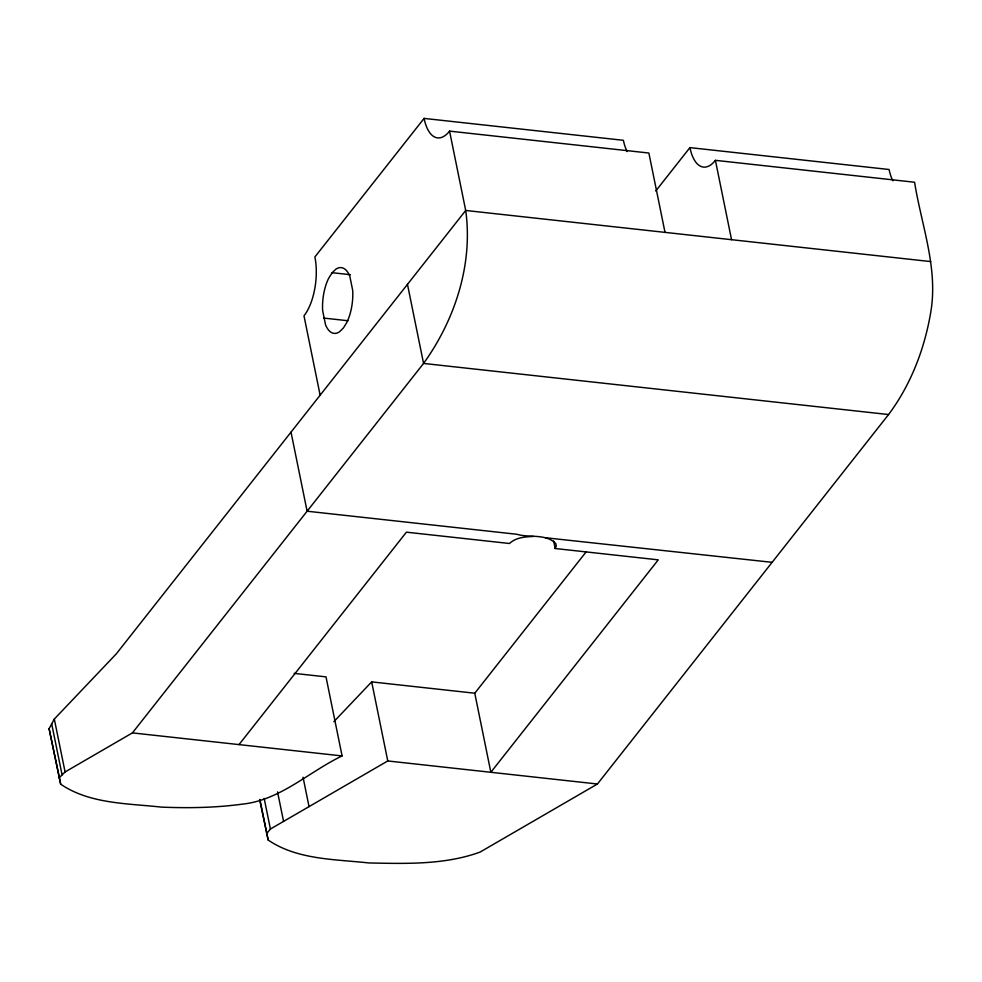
<?xml version="1.0" encoding="UTF-8"?>
<svg xmlns="http://www.w3.org/2000/svg" width="982" height="982" viewBox="0 0 982 982"><rect width="100%" height="100%" fill="white"/><g stroke="black" fill="none" stroke-linecap="round" stroke-linejoin="round"><path stroke-width="1.47" d="M586.377 551.589L474.772 693.218L490.853 772.282L658.259 559.85L555.174 548.521L556.278 546.041L555.751 543.562C545.832 533.3 529.212 538.087 516.778 534.257L307.108 511.217L291.016 432.141M294.17 673.37L325.999 676.868L342.092 755.931C308.9 771.778 280.251 800.244 242.272 804.148C215.488 807.793 188.409 808.211 161.441 807.118C127.623 803.35 89.792 804.062 60.688 784.188L49.1 728.693L54.317 719.057L116.33 653.816L465.701 210.467L449.56 131.122A42.815 19.149 -83.7 0 1 424.077 118.405L314.891 256.94A42.815 19.149 -83.7 0 1 303.99 315.848L320.132 395.206M332.174 272.701L328.602 278.385A33.069 14.791 -83.7 0 0 322.636 310.558L325.558 324.882A33.069 14.791 -83.7 0 0 339.477 331.83L343.418 327.963L346.744 322.599A33.069 14.791 -83.7 0 0 352.71 290.426L349.788 276.102A33.069 14.791 -83.7 0 0 335.881 269.154L332.174 272.701L350.439 274.715M259.592 799.397L268.16 840.027C297.251 859.913 335.083 859.201 368.901 862.957C406.02 863.669 444.686 864.982 480.088 852.081L597.437 784.004L888.575 414.539C911.186 384.269 924.848 348.144 930.961 311.012C938.006 267.3 921.362 224.853 914.573 182.235L715.412 160.336A42.815 19.149 -83.7 0 1 689.929 147.619L655.755 190.987M59.104 777.879L65.082 771.95L132.423 732.891L423.561 363.438C454.948 319.825 473.177 264.342 465.701 210.467L930.715 261.58M239.007 744.602L406.413 532.17L509.498 543.5C515.783 537.461 525.186 536.798 533.459 536.442M266.576 833.73L270.418 829.029L387.767 760.952L597.437 784.004M333.855 721.672L371.687 681.889L474.772 693.218M545.28 537.731L772.122 562.33M424.077 118.405L623.386 140.303A42.815 19.149 -83.7 0 0 627.203 151.596M689.929 147.619L889.091 169.505A42.815 19.149 -83.7 0 0 892.908 180.811M449.56 131.122L648.869 153.032L665.01 232.378M323.581 318.058L347.923 320.733M888.575 414.539L423.561 363.438L407.469 284.363M132.423 732.891L342.092 755.931M49.1 728.693L60.688 784.188M715.412 160.336L731.553 239.694M553.652 541.057L555.174 548.521M371.687 681.889L387.767 760.952M303.057 777.253L309.035 806.627M277.55 791.873L283.565 821.406M264.183 798.427L270.418 829.029M260.034 800.097L268.16 840.027M54.317 719.057L65.082 771.95M51.702 723.881L62.087 774.921"/></g></svg>
